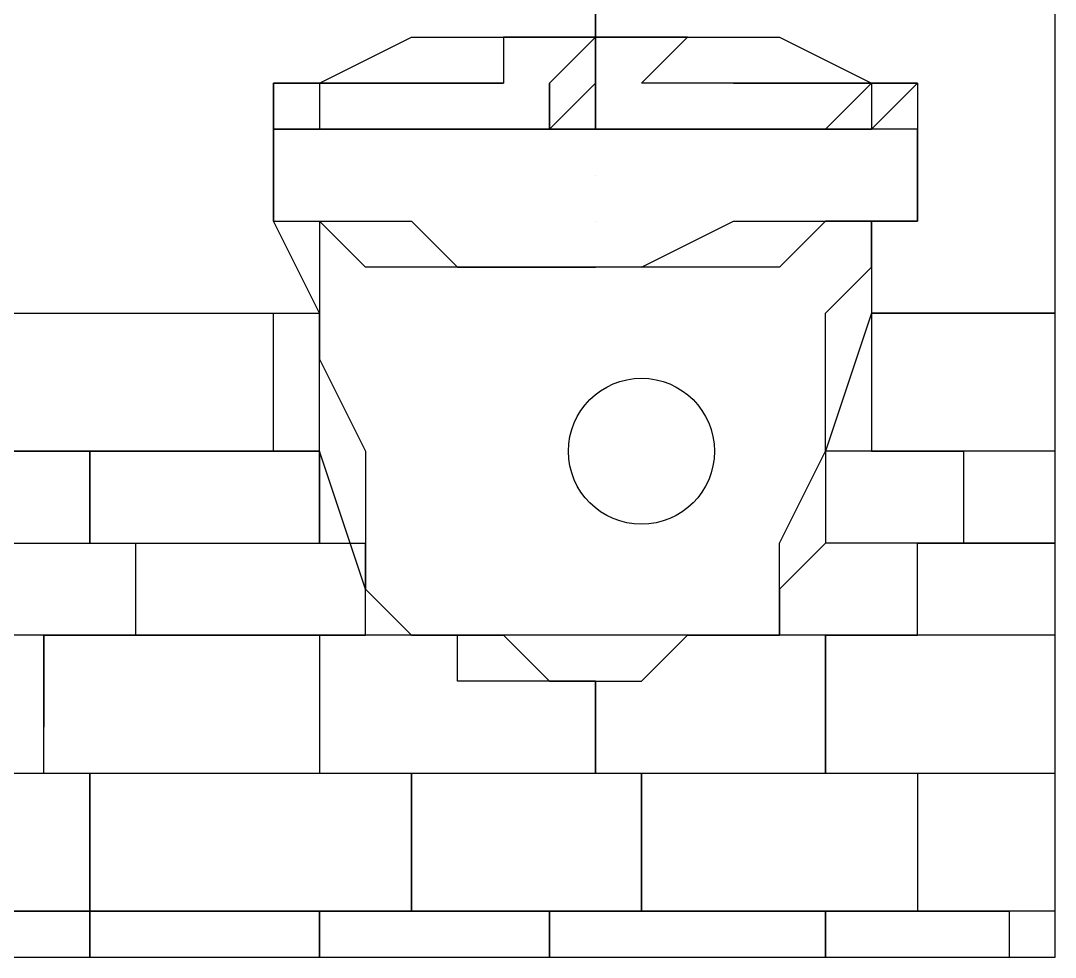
# Model space of a CAD drawing. Header units: millimetres. Extents: x 0 to 600, y 0 to 450.
# Drawn here: x 528.5 to 551, y 20 to 40.36 of the extents above; entities that cross this region are included whole.
import ezdxf

# ---------------------------------------------------------------- set-up
doc = ezdxf.new("R2010")
doc.units = ezdxf.units.MM
for name, color, linetype in [('Engraving', 1, 'Continuous'), ('External Cuts', 5, 'Continuous'), ('Holes and apertures', 3, 'Continuous')]:
    doc.layers.add(name, color=color, linetype=linetype)

msp = doc.modelspace()

# ---------------------------------------------------------------- linework, layer by layer
at = {"layer": 'Engraving'}
for p, q in [((541, 40), (541, 41)), ((541, 41), (541, 40)), ((535, 39), (537, 40)), ((537, 40), (537, 40)), ((537, 40), (538, 40)), ((538, 40), (541, 40)), ((540, 40), (539, 40)), ((539, 40), (539, 40)), ((539, 40), (539, 40)), ((539, 40), (539, 39)), ((540, 39), (541, 40)), ((541, 40), (540, 40)), ((541, 39), (541, 40)), ((541, 40), (541, 40)), ((541, 40), (541, 40)), ((541, 40), (541, 40)), ((541, 40), (541, 40)), ((541, 40), (541, 39)), ((541, 40), (541, 39)), ((541, 40), (543, 40)), ((543, 40), (541, 40)), ((542, 39), (543, 40)), ((543, 40), (544, 40)), ((543, 40), (543, 40)), ((543, 40), (543, 40)), ((544, 40), (545, 40)), ((545, 40), (547, 39)), ((534, 38), (534, 39)), ((534, 39), (534, 39)), ((534, 39), (534, 39)), ((534, 39), (534, 39)), ((534, 39), (535, 39)), ((535, 39), (534, 39)), ((534, 39), (534, 39)), ((534, 39), (534, 39)), ((534, 39), (534, 39)), ((534, 39), (534, 38)), ((534, 38), (534, 39)), ((534, 39), (534, 39)), ((534, 39), (534, 39)), ((534, 39), (535, 39)), ((536, 39), (535, 39)), ((535, 39), (535, 39)), ((535, 39), (535, 39)), ((535, 39), (535, 39)), ((535, 39), (536, 39)), ((536, 39), (535, 39)), ((535, 39), (535, 38)), ((537, 39), (536, 39)), ((536, 39), (536, 39)), ((536, 39), (537, 39)), ((537, 39), (536, 39)), ((539, 39), (537, 39)), ((537, 39), (537, 39)), ((537, 39), (537, 39)), ((537, 39), (537, 39)), ((538, 39), (537, 39)), ((537, 39), (537, 39)), ((537, 39), (537, 39)), ((537, 39), (538, 39)), ((538, 39), (539, 39)), ((539, 39), (538, 39)), ((538, 39), (538, 39)), ((538, 39), (538, 39)), ((538, 39), (538, 39)), ((539, 39), (539, 39)), ((539, 39), (539, 39)), ((539, 39), (539, 39)), ((539, 39), (539, 39)), ((539, 39), (539, 39)), ((541, 39), (540, 38)), ((540, 38), (540, 39)), ((540, 39), (540, 39)), ((540, 39), (540, 39)), ((540, 39), (540, 39)), ((540, 39), (540, 38)), ((540, 38), (540, 39)), ((540, 39), (540, 39)), ((541, 38), (541, 39)), ((541, 39), (541, 38)), ((543, 39), (542, 39)), ((542, 39), (542, 39)), ((542, 39), (542, 39)), ((542, 39), (542, 39)), ((544, 39), (543, 39)), ((545, 39), (544, 39)), ((544, 39), (544, 39)), ((544, 39), (545, 39)), ((546, 39), (544, 39)), ((544, 39), (544, 39)), ((546, 39), (545, 39)), ((545, 39), (546, 39)), ((547, 39), (546, 39)), ((546, 39), (546, 39)), ((546, 39), (547, 39)), ((547, 39), (546, 39)), ((546, 38), (547, 39)), ((547, 39), (547, 39)), ((547, 39), (547, 39)), ((547, 39), (548, 39)), ((547, 38), (548, 39)), ((548, 39), (547, 39)), ((547, 39), (547, 39)), ((547, 39), (547, 39)), ((547, 39), (547, 39)), ((547, 39), (547, 39)), ((547, 39), (547, 39)), ((547, 39), (547, 39)), ((547, 39), (547, 39)), ((547, 39), (547, 39)), ((547, 39), (547, 39)), ((547, 39), (547, 39)), ((547, 39), (547, 38)), ((548, 39), (548, 39)), ((548, 39), (548, 39)), ((548, 39), (548, 38)), ((548, 39), (548, 39)), ((548, 39), (548, 39)), ((548, 39), (548, 39)), ((534, 37), (534, 38)), ((534, 38), (534, 38)), ((534, 38), (534, 38)), ((534, 38), (534, 38)), ((534, 38), (534, 38)), ((534, 38), (535, 38)), ((535, 38), (534, 38)), ((534, 38), (534, 38)), ((534, 38), (534, 38)), ((534, 38), (534, 38)), ((534, 38), (534, 38)), ((534, 38), (534, 38)), ((534, 38), (534, 37)), ((535, 38), (534, 38)), ((535, 38), (535, 38)), ((535, 38), (535, 38)), ((535, 38), (535, 38)), ((535, 38), (535, 38)), ((535, 38), (535, 38)), ((535, 38), (535, 38)), ((536, 38), (535, 38)), ((535, 38), (535, 38)), ((535, 38), (536, 38)), ((538, 38), (536, 38)), ((536, 38), (538, 38)), ((539, 38), (538, 38)), ((538, 38), (540, 38)), ((541, 38), (539, 38)), ((539, 38), (539, 38)), ((540, 38), (540, 38)), ((540, 38), (540, 38)), ((540, 38), (541, 38)), ((541, 38), (542, 38)), ((542, 38), (541, 38)), ((542, 38), (543, 38)), ((543, 38), (542, 38)), ((543, 38), (544, 38)), ((544, 38), (543, 38)), ((545, 38), (544, 38)), ((544, 38), (544, 38)), ((544, 38), (546, 38)), ((544, 38), (545, 38)), ((545, 38), (544, 38)), ((546, 38), (545, 38)), ((545, 38), (545, 38)), ((545, 38), (546, 38)), ((546, 38), (545, 38)), ((547, 38), (546, 38)), ((546, 38), (546, 38)), ((546, 38), (547, 38)), ((547, 38), (546, 38)), ((548, 38), (547, 38)), ((547, 38), (547, 38)), ((547, 38), (547, 38)), ((548, 38), (548, 37)), ((548, 37), (548, 38)), ((548, 38), (548, 38)), ((548, 38), (548, 38)), ((548, 38), (548, 38)), ((548, 38), (548, 38)), ((534, 36), (534, 37)), ((534, 37), (534, 37)), ((534, 37), (534, 37)), ((534, 37), (534, 36)), ((541, 37), (541, 37)), ((548, 37), (548, 37)), ((548, 37), (548, 36)), ((548, 36), (548, 37)), ((535, 34), (534, 36)), ((534, 36), (534, 36)), ((534, 36), (534, 36)), ((534, 36), (534, 36)), ((534, 36), (534, 36)), ((534, 36), (534, 36)), ((534, 36), (534, 36)), ((534, 36), (535, 36)), ((536, 35), (535, 36)), ((535, 36), (535, 36)), ((535, 36), (535, 36)), ((535, 36), (535, 36)), ((535, 36), (535, 36)), ((535, 36), (535, 34)), ((535, 36), (535, 36)), ((535, 36), (536, 36)), ((536, 36), (537, 36)), ((537, 36), (538, 35)), ((541, 36), (541, 36)), ((542, 35), (544, 36)), ((544, 36), (546, 36)), ((546, 36), (545, 35)), ((547, 36), (546, 36)), ((546, 36), (547, 36)), ((548, 36), (547, 36)), ((547, 36), (547, 36)), ((547, 36), (547, 36)), ((547, 36), (547, 34)), ((547, 35), (547, 36)), ((547, 36), (547, 36)), ((547, 36), (547, 36)), ((547, 36), (548, 36)), ((548, 36), (548, 36)), ((537, 35), (536, 35)), ((538, 35), (537, 35)), ((540, 35), (538, 35)), ((538, 35), (538, 35)), ((538, 35), (539, 35)), ((539, 35), (540, 35)), ((542, 35), (540, 35)), ((540, 35), (540, 35)), ((540, 35), (541, 35)), ((541, 35), (541, 35)), ((543, 35), (542, 35)), ((542, 35), (542, 35)), ((545, 35), (543, 35)), ((546, 34), (547, 35)), ((525, 34), (535, 34)), ((534, 31), (534, 34)), ((535, 32), (535, 34)), ((535, 34), (535, 33)), ((547, 34), (546, 31)), ((546, 31), (546, 34)), ((547, 34), (551, 34)), ((551, 34), (547, 34)), ((547, 34), (547, 31)), ((535, 33), (536, 31)), ((535, 31), (535, 32)), ((535, 31), (524, 31)), ((526, 31), (530, 31)), ((530, 31), (530, 29)), ((530, 29), (530, 31)), ((530, 31), (534, 31)), ((534, 31), (535, 31)), ((536, 28), (535, 31)), ((535, 31), (535, 29)), ((535, 29), (535, 31)), ((536, 31), (536, 30)), ((545, 29), (546, 31)), ((546, 31), (546, 29)), ((551, 31), (546, 31)), ((547, 31), (549, 31)), ((549, 31), (549, 29)), ((551, 31), (551, 31)), ((536, 30), (536, 28)), ((523, 29), (536, 29)), ((525, 29), (531, 29)), ((531, 29), (531, 27)), ((536, 27), (536, 29)), ((546, 29), (545, 28)), ((545, 28), (545, 29)), ((551, 29), (546, 29)), ((548, 27), (548, 29)), ((548, 29), (551, 29)), ((536, 27), (536, 28)), ((536, 28), (536, 28)), ((536, 28), (537, 27)), ((545, 28), (545, 27)), ((545, 27), (545, 28)), ((538, 27), (521, 27)), ((529, 24), (529, 27)), ((529, 27), (529, 25)), ((529, 27), (535, 27)), ((531, 27), (536, 27)), ((535, 27), (535, 24)), ((537, 27), (536, 27)), ((538, 27), (537, 27)), ((537, 27), (537, 27)), ((537, 27), (537, 27)), ((537, 27), (537, 27)), ((537, 27), (537, 27)), ((537, 27), (537, 27)), ((537, 27), (538, 27)), ((538, 26), (538, 27)), ((538, 27), (538, 27)), ((538, 27), (539, 27)), ((543, 27), (538, 27)), ((539, 27), (540, 26)), ((542, 26), (543, 27)), ((543, 27), (543, 27)), ((543, 27), (544, 27)), ((543, 27), (543, 27)), ((551, 27), (543, 27)), ((544, 27), (545, 27)), ((545, 27), (545, 27)), ((545, 27), (545, 27)), ((545, 27), (545, 27)), ((546, 24), (546, 27)), ((546, 27), (546, 24)), ((546, 27), (548, 27)), ((539, 26), (538, 26)), ((539, 26), (539, 26)), ((540, 26), (539, 26)), ((539, 26), (539, 26)), ((541, 26), (540, 26)), ((540, 26), (540, 26)), ((540, 26), (541, 26)), ((541, 26), (542, 26)), ((541, 24), (541, 26)), ((541, 26), (541, 24)), ((395, 24), (551, 24)), ((524, 24), (529, 24)), ((525, 24), (530, 24)), ((530, 24), (530, 21)), ((530, 21), (530, 24)), ((530, 24), (537, 24)), ((535, 24), (541, 24)), ((537, 24), (537, 21)), ((537, 21), (537, 24)), ((537, 24), (542, 24)), ((541, 24), (546, 24)), ((542, 24), (542, 21)), ((542, 21), (542, 24)), ((542, 24), (548, 24)), ((548, 24), (548, 21)), ((551, 21), (527, 21)), ((527, 21), (530, 21)), ((530, 21), (530, 20)), ((530, 20), (530, 21)), ((530, 21), (535, 21)), ((535, 21), (535, 20)), ((535, 20), (535, 21)), ((535, 21), (540, 21)), ((540, 21), (540, 20)), ((540, 20), (540, 21)), ((540, 21), (546, 21)), ((546, 21), (546, 20)), ((546, 20), (546, 21)), ((546, 21), (550, 21)), ((550, 21), (550, 20))]:
    msp.add_line(p, q, dxfattribs=at)
at = {"layer": 'External Cuts'}
for p, q in [((551, 20), (551, 63)), ((527, 20), (551, 20))]:
    msp.add_line(p, q, dxfattribs=at)
at = {"layer": 'Holes and apertures'}
msp.add_circle((542, 31), 1.587, dxfattribs=at)

doc.saveas('drawing.dxf')
